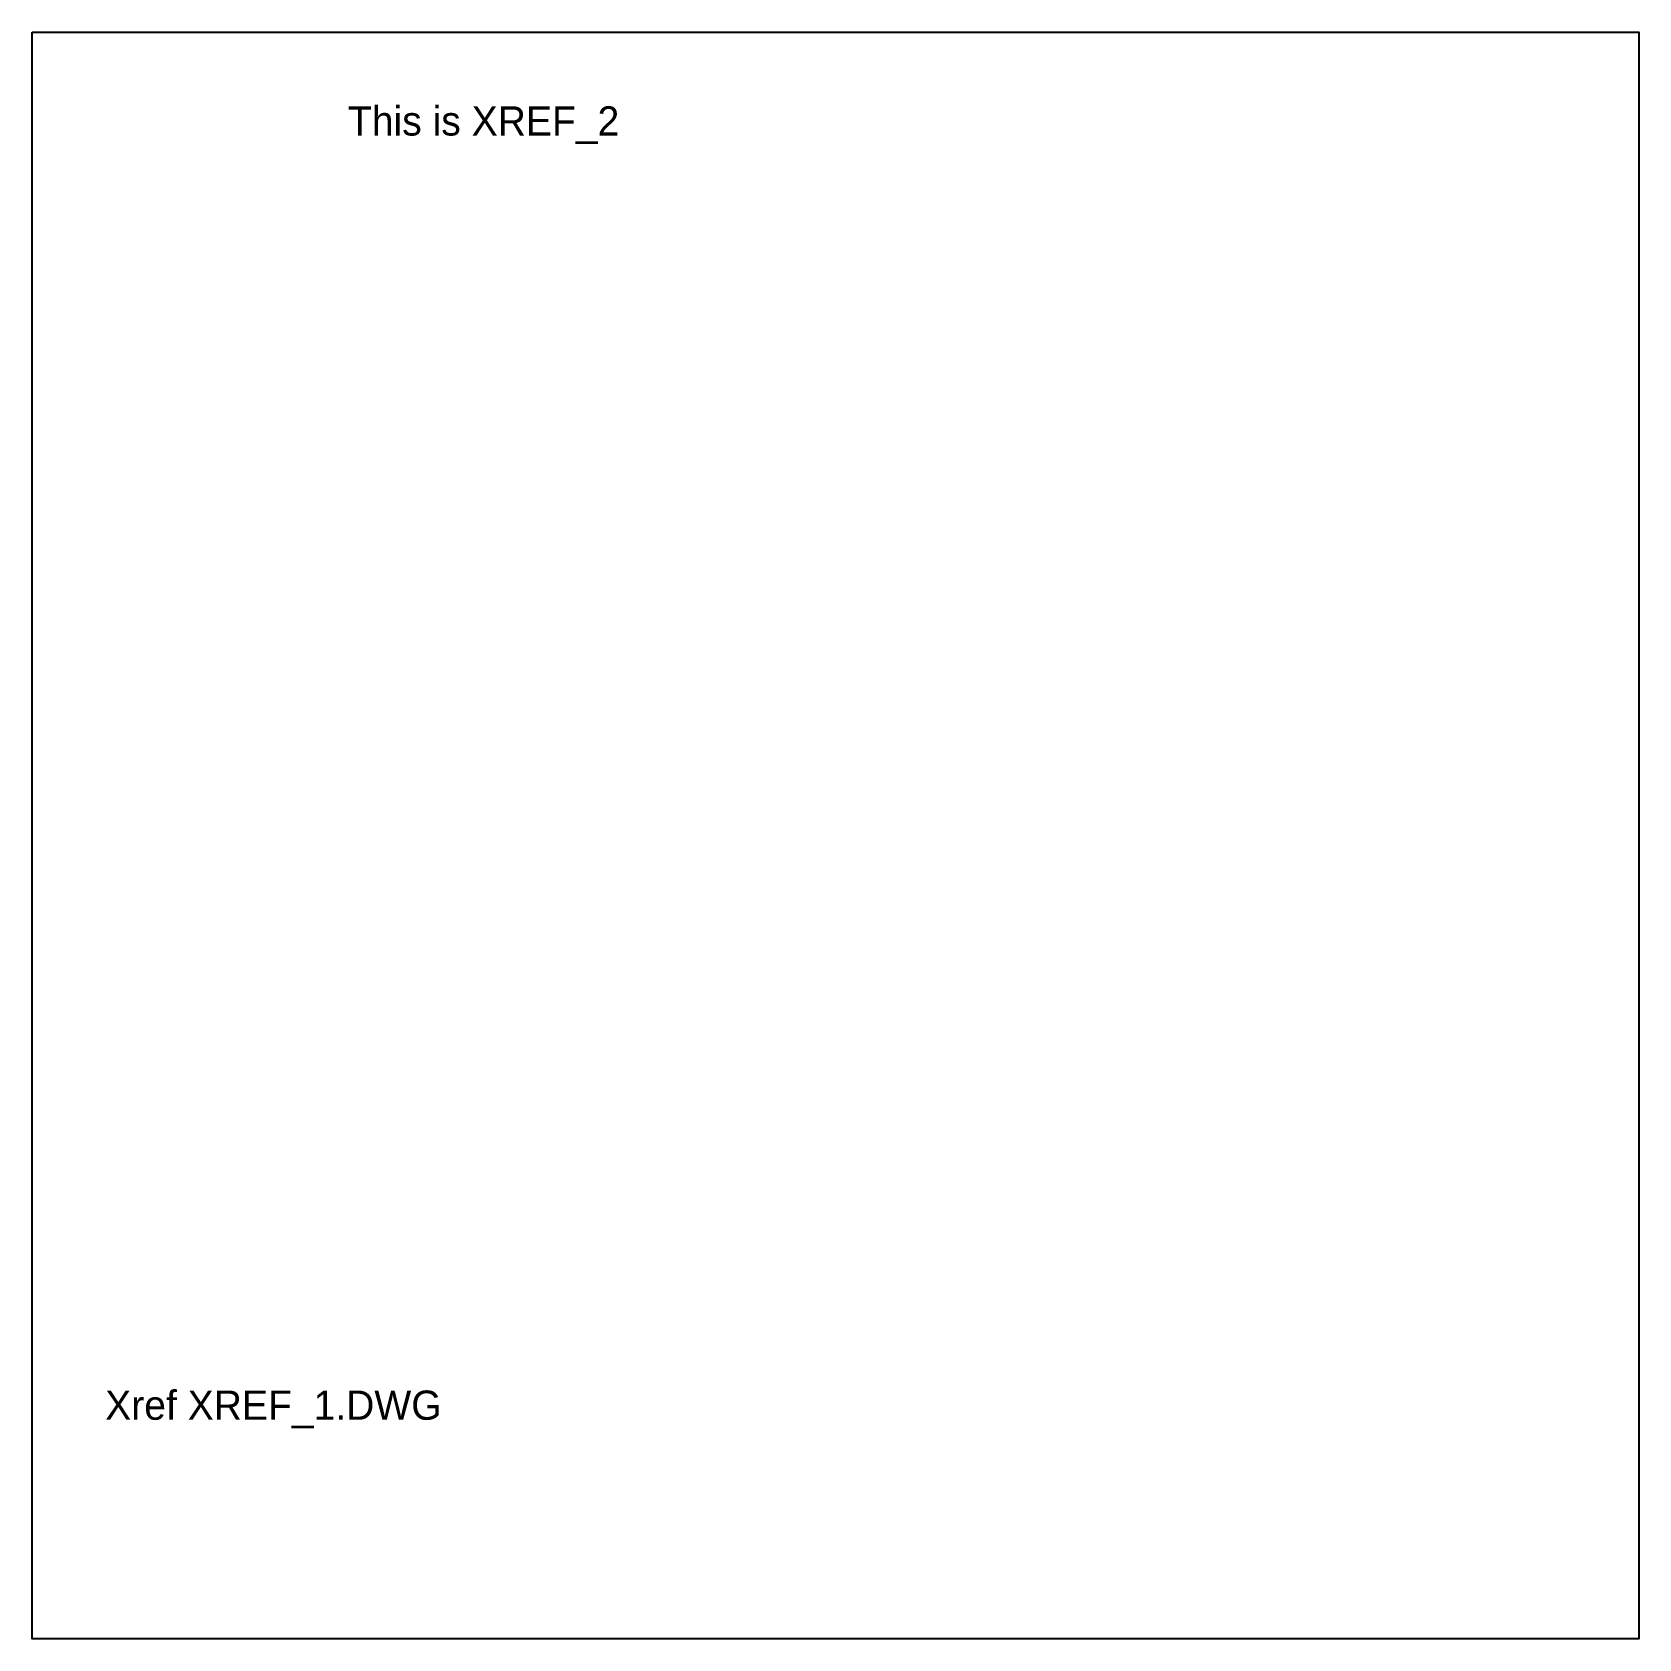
# Model space of a CAD drawing. Extents: x -0.5 to 10.5, y -1.5 to 9.5.
import ezdxf

# ---------------------------------------------------------------- set-up
doc = ezdxf.new("R2010")
doc.units = 0
doc.layers.get('0').update_dxf_attribs({"linetype": 'CONTINUOUS'})
doc.layers.add('XREF_1', color=7, linetype='CONTINUOUS')
doc.layers.add('XREF_2_BORDER', color=5, linetype='CONTINUOUS')

# ---------------------------------------------------------------- blocks, each defined once
blk = doc.blocks.new('XREF_1')
at = {"color": 0}
blk.add_text('Xref XREF_1.DWG', height=0.2, dxfattribs=at).set_placement((0, 0))

msp = doc.modelspace()

# ---------------------------------------------------------------- linework, layer by layer
at = {"layer": 'XREF_2_BORDER', "color": 0}
msp.add_lwpolyline([(-0.5, 9.5), (10.5, 9.5), (10.5, -1.5), (-0.5, -1.5)], close=True, dxfattribs=at)

# ---------------------------------------------------------------- block references
at = {"layer": 'XREF_1', "color": 0}
msp.add_blockref('XREF_1', (0, 0), dxfattribs=at)

# ---------------------------------------------------------------- texts
at = {"layer": 'XREF_2_BORDER', "color": 0}
msp.add_text('This is XREF_2', height=0.2, dxfattribs=at).set_placement((1.662, 8.792))

doc.saveas('drawing.dxf')
